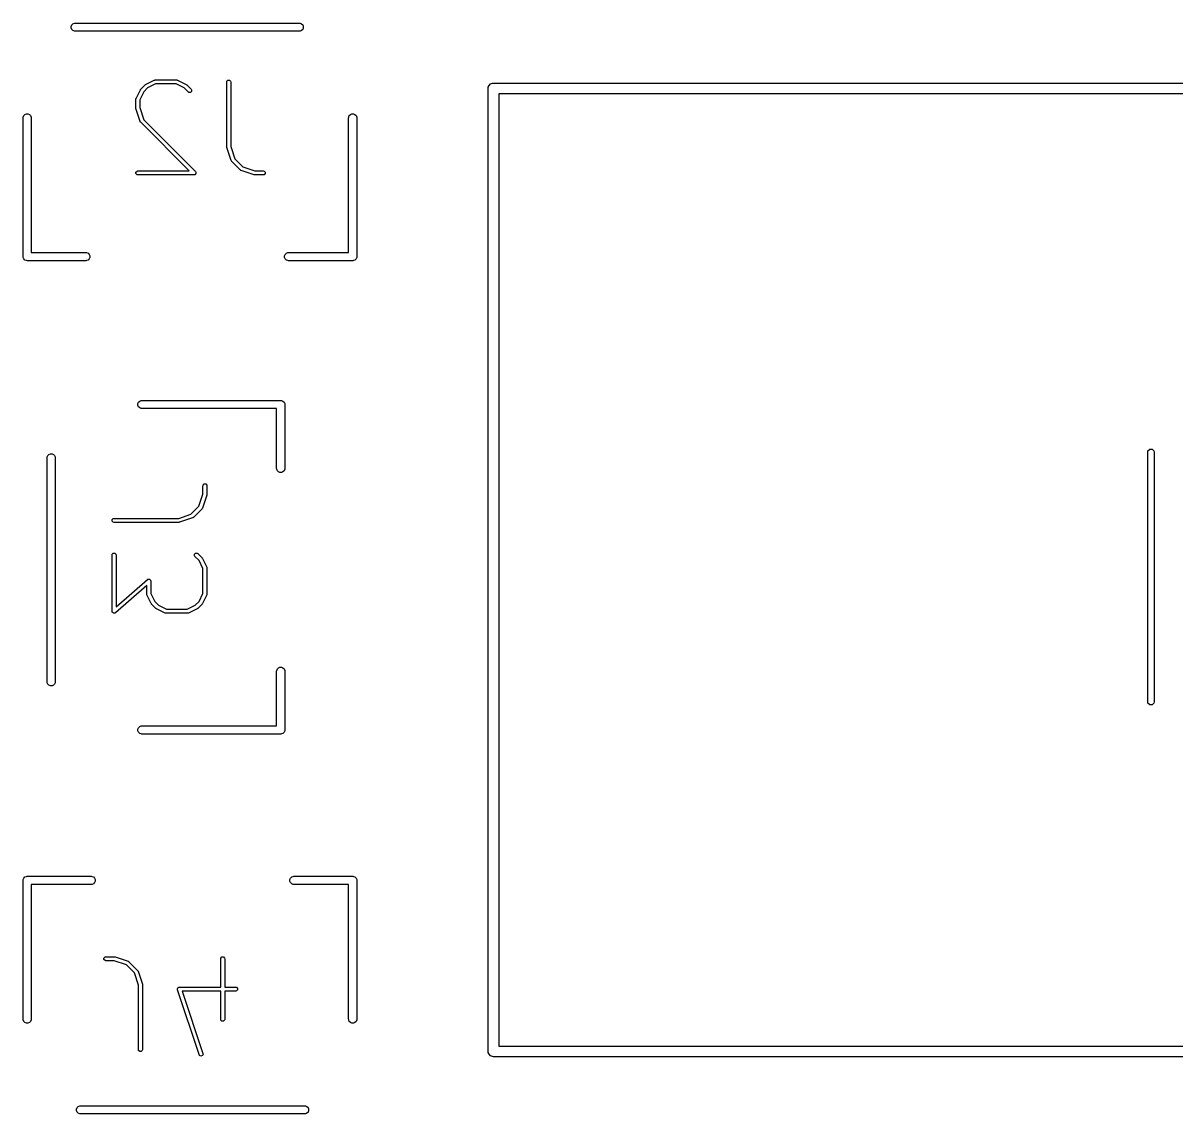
# Model space of a CAD drawing. Extents: x 164.3 to 207, y -96.9 to -76.4.
# Drawn here: x 164.32 to 185.94, y -96.87 to -76.43 of the extents above; entities that cross this region are included whole.
import ezdxf

# ---------------------------------------------------------------- set-up
doc = ezdxf.new("R2010")
doc.units = 0
doc.layers.add('BLACK', color=7, linetype='CONTINUOUS')

msp = doc.modelspace()

# ---------------------------------------------------------------- linework, layer by layer
at = {"layer": 'BLACK', "linetype": 'CONTINUOUS'}
for p, q in [((165.225264, -76.491134), (165.236642, -76.463666)), ((165.225264, -76.520866), (165.225264, -76.491134)), ((165.236642, -76.548334), (165.225264, -76.520866)), ((165.236642, -76.463666), (165.257666, -76.442642)), ((165.257666, -76.442642), (165.285134, -76.431264)), ((165.285134, -76.431264), (165.3, -76.4298)), ((165.3, -76.4298), (169.5, -76.4298)), ((169.5, -76.4298), (169.514866, -76.431264)), ((169.514866, -76.431264), (169.542334, -76.442642)), ((169.542334, -76.442642), (169.563358, -76.463666)), ((169.563358, -76.463666), (169.574736, -76.491134)), ((169.574736, -76.520866), (169.563358, -76.548334)), ((169.574736, -76.491134), (169.574736, -76.520866)), ((165.257666, -76.569358), (165.236642, -76.548334)), ((165.285134, -76.580736), (165.257666, -76.569358)), ((165.3, -76.5822), (165.285134, -76.580736)), ((169.5, -76.5822), (165.3, -76.5822)), ((169.514866, -76.580736), (169.5, -76.5822)), ((169.542334, -76.569358), (169.514866, -76.580736)), ((169.563358, -76.548334), (169.542334, -76.569358)), ((166.528286, -77.66899), (166.609392, -77.587884)), ((166.609392, -77.587884), (166.614372, -77.584555)), ((166.614372, -77.584555), (166.619109, -77.58088)), ((166.619109, -77.58088), (166.781322, -77.499774)), ((166.806869, -77.570605), (166.657977, -77.645051)), ((166.781322, -77.499774), (166.783127, -77.499279)), ((166.783127, -77.499279), (166.783734, -77.498673)), ((166.783734, -77.498673), (166.789612, -77.497503)), ((166.789612, -77.497503), (166.795392, -77.495921)), ((166.795392, -77.495921), (166.796205, -77.496192)), ((166.796205, -77.496192), (166.798042, -77.495827)), ((166.798042, -77.495827), (167.203571, -77.495827)), ((167.194744, -77.570605), (166.806869, -77.570605)), ((167.343634, -77.64505), (167.194744, -77.570605)), ((167.203571, -77.495827), (167.205407, -77.496192)), ((167.205407, -77.496192), (167.206222, -77.495921)), ((167.206222, -77.495921), (167.212004, -77.497504)), ((167.212004, -77.497504), (167.217879, -77.498673)), ((167.217879, -77.498673), (167.218485, -77.499279)), ((167.218485, -77.499279), (167.220292, -77.499774)), ((167.220292, -77.499774), (167.382503, -77.58088)), ((167.382503, -77.58088), (167.387239, -77.584555)), ((167.387239, -77.584555), (167.39222, -77.587884)), ((167.39222, -77.587884), (167.473326, -77.66899)), ((168.139452, -77.533216), (168.142298, -77.518908)), ((168.139452, -78.749803), (168.139452, -77.533216)), ((168.142298, -77.518908), (168.162533, -77.498673)), ((168.162533, -77.498673), (168.191149, -77.498673)), ((168.191149, -77.498673), (168.211384, -77.518908)), ((168.211384, -77.518908), (168.21423, -77.533216)), ((168.21423, -77.533216), (168.21423, -78.743737)), ((173.04109, -77.63345), (173.056022, -77.597402)), ((173.056022, -77.597402), (173.083612, -77.569812)), ((173.083612, -77.569812), (173.11966, -77.55488)), ((173.11966, -77.55488), (173.139169, -77.552959)), ((173.139169, -77.552959), (206.47755, -77.552959)), ((166.440177, -77.840919), (166.521282, -77.678707)), ((166.585453, -77.717574), (166.511008, -77.866466)), ((166.521282, -77.678707), (166.524958, -77.67397)), ((166.524958, -77.67397), (166.528286, -77.66899)), ((166.657977, -77.645051), (166.585453, -77.717574)), ((167.42045, -77.721866), (167.343634, -77.64505)), ((167.43258, -77.729971), (167.42045, -77.721866)), ((167.461196, -77.729971), (167.43258, -77.729971)), ((167.481431, -77.709736), (167.461196, -77.729971)), ((167.473326, -77.66899), (167.481431, -77.68112)), ((167.481431, -77.68112), (167.481431, -77.709736)), ((173.039169, -77.652959), (173.04109, -77.63345)), ((173.039169, -95.69786), (173.039169, -77.652959)), ((173.239169, -77.752959), (173.239169, -95.59786)), ((206.37755, -77.752959), (173.239169, -77.752959)), ((166.43623, -77.85764), (166.436595, -77.855803)), ((166.43623, -78.019851), (166.43623, -77.85764)), ((166.437399, -78.025731), (166.43623, -78.019851)), ((166.436324, -77.85499), (166.437907, -77.849208)), ((166.436595, -77.855803), (166.436324, -77.85499)), ((166.438149, -78.031674), (166.437399, -78.025731)), ((166.437907, -77.849208), (166.439076, -77.843332)), ((166.519254, -78.274992), (166.438149, -78.031674)), ((166.439076, -77.843332), (166.439682, -77.842725)), ((166.439682, -77.842725), (166.440177, -77.840919)), ((166.511008, -77.866466), (166.511008, -78.013785)), ((166.511008, -78.013785), (166.587403, -78.242972)), ((164.3238, -78.206), (164.325264, -78.191134)), ((164.3238, -80.806), (164.3238, -78.206)), ((164.325264, -78.191134), (164.336642, -78.163666)), ((164.336642, -78.163666), (164.357666, -78.142642)), ((164.357666, -78.142642), (164.385134, -78.131264)), ((164.385134, -78.131264), (164.414866, -78.131264)), ((164.414866, -78.131264), (164.442334, -78.142642)), ((164.442334, -78.142642), (164.463358, -78.163666)), ((164.463358, -78.163666), (164.474736, -78.191134)), ((164.474736, -78.191134), (164.4762, -78.206)), ((164.4762, -78.206), (164.4762, -80.7298)), ((166.587403, -78.242972), (167.554432, -79.21)), ((170.4238, -78.206), (170.425264, -78.191134)), ((170.4238, -80.7298), (170.4238, -78.206)), ((170.425264, -78.191134), (170.436642, -78.163666)), ((170.436642, -78.163666), (170.457666, -78.142642)), ((170.457666, -78.142642), (170.485134, -78.131264)), ((170.485134, -78.131264), (170.514866, -78.131264)), ((170.514866, -78.131264), (170.542334, -78.142642)), ((170.542334, -78.142642), (170.563358, -78.163666)), ((170.563358, -78.163666), (170.574736, -78.191134)), ((170.574736, -78.191134), (170.5762, -78.206)), ((170.5762, -78.206), (170.5762, -80.806)), ((166.520181, -78.276618), (166.519254, -78.274992)), ((166.520181, -78.277477), (166.520181, -78.276618)), ((166.523511, -78.282461), (166.520181, -78.277477)), ((166.526478, -78.287666), (166.523511, -78.282461)), ((166.527245, -78.288049), (166.526478, -78.287666)), ((166.528286, -78.289607), (166.527245, -78.288049)), ((167.437729, -79.199049), (166.528286, -78.289607)), ((168.140621, -78.755683), (168.139452, -78.749803)), ((168.141371, -78.761626), (168.140621, -78.755683)), ((168.222476, -79.004944), (168.141371, -78.761626)), ((168.21423, -78.743737), (168.290625, -78.972924)), ((168.223403, -79.00657), (168.222476, -79.004944)), ((168.223403, -79.007429), (168.223403, -79.00657)), ((168.226733, -79.012413), (168.223403, -79.007429)), ((168.2297, -79.017618), (168.226733, -79.012413)), ((168.230467, -79.018001), (168.2297, -79.017618)), ((168.231508, -79.019559), (168.230467, -79.018001)), ((168.39372, -79.181771), (168.231508, -79.019559)), ((168.290625, -78.972924), (168.440355, -79.122654)), ((168.440355, -79.122654), (168.669541, -79.199049)), ((166.439076, -79.22213), (166.459311, -79.201895)), ((166.439076, -79.250746), (166.439076, -79.22213)), ((166.459311, -79.270981), (166.439076, -79.250746)), ((166.459311, -79.201895), (166.473619, -79.199049)), ((166.473619, -79.273827), (166.459311, -79.270981)), ((166.473619, -79.199049), (167.437729, -79.199049)), ((167.527994, -79.273827), (166.473619, -79.273827)), ((167.542302, -79.270981), (167.527994, -79.273827)), ((167.562537, -79.250746), (167.542302, -79.270981)), ((167.554432, -79.21), (167.562537, -79.22213)), ((167.562537, -79.22213), (167.562537, -79.250746)), ((168.395277, -79.182811), (168.39372, -79.181771)), ((168.395661, -79.183579), (168.395277, -79.182811)), ((168.400861, -79.186543), (168.395661, -79.183579)), ((168.405849, -79.189876), (168.400861, -79.186543)), ((168.406709, -79.189876), (168.405849, -79.189876)), ((168.408335, -79.190803), (168.406709, -79.189876)), ((168.651651, -79.271908), (168.408335, -79.190803)), ((168.657595, -79.272657), (168.651651, -79.271908)), ((168.663475, -79.273827), (168.657595, -79.272657)), ((168.825687, -79.273827), (168.663475, -79.273827)), ((168.669541, -79.199049), (168.825687, -79.199049)), ((168.825687, -79.199049), (168.839995, -79.201895)), ((168.839995, -79.270981), (168.825687, -79.273827)), ((168.839995, -79.201895), (168.86023, -79.22213)), ((168.86023, -79.250746), (168.839995, -79.270981)), ((168.86023, -79.22213), (168.86023, -79.250746)), ((164.325264, -80.820866), (164.3238, -80.806)), ((164.336642, -80.848334), (164.325264, -80.820866)), ((164.357666, -80.869358), (164.336642, -80.848334)), ((164.4762, -80.7298), (165.5, -80.7298)), ((165.5, -80.7298), (165.514866, -80.731264)), ((165.514866, -80.731264), (165.542334, -80.742642)), ((165.542334, -80.742642), (165.563358, -80.763666)), ((165.563358, -80.848334), (165.542334, -80.869358)), ((165.563358, -80.763666), (165.574736, -80.791134)), ((165.574736, -80.820866), (165.563358, -80.848334)), ((165.574736, -80.791134), (165.574736, -80.820866)), ((169.225264, -80.791134), (169.236642, -80.763666)), ((169.225264, -80.820866), (169.225264, -80.791134)), ((169.236642, -80.848334), (169.225264, -80.820866)), ((169.236642, -80.763666), (169.257666, -80.742642)), ((169.257666, -80.869358), (169.236642, -80.848334)), ((169.257666, -80.742642), (169.285134, -80.731264)), ((169.285134, -80.731264), (169.3, -80.7298)), ((169.3, -80.7298), (170.4238, -80.7298)), ((170.563358, -80.848334), (170.542334, -80.869358)), ((170.574736, -80.820866), (170.563358, -80.848334)), ((170.5762, -80.806), (170.574736, -80.820866)), ((164.385134, -80.880736), (164.357666, -80.869358)), ((164.4, -80.8822), (164.385134, -80.880736)), ((165.5, -80.8822), (164.4, -80.8822)), ((165.514866, -80.880736), (165.5, -80.8822)), ((165.542334, -80.869358), (165.514866, -80.880736)), ((169.285134, -80.880736), (169.257666, -80.869358)), ((169.3, -80.8822), (169.285134, -80.880736)), ((170.5, -80.8822), (169.3, -80.8822)), ((170.514866, -80.880736), (170.5, -80.8822)), ((170.542334, -80.869358), (170.514866, -80.880736)), ((166.476956, -83.560544), (166.488334, -83.533076)), ((166.476956, -83.590276), (166.476956, -83.560544)), ((166.488334, -83.617744), (166.476956, -83.590276)), ((166.488334, -83.533076), (166.509358, -83.512052)), ((166.509358, -83.638768), (166.488334, -83.617744)), ((166.509358, -83.512052), (166.536826, -83.500674)), ((166.536826, -83.650146), (166.509358, -83.638768)), ((166.536826, -83.500674), (166.551692, -83.49921)), ((166.551692, -83.65161), (166.536826, -83.650146)), ((166.551692, -83.49921), (169.151692, -83.49921)), ((169.075492, -83.65161), (166.551692, -83.65161)), ((169.075492, -84.77541), (169.075492, -83.65161)), ((169.151692, -83.49921), (169.166558, -83.500674)), ((169.166558, -83.500674), (169.194026, -83.512052)), ((169.194026, -83.512052), (169.21505, -83.533076)), ((169.21505, -83.533076), (169.226428, -83.560544)), ((169.226428, -83.560544), (169.227892, -83.57541)), ((169.227892, -83.57541), (169.227892, -84.77541)), ((164.776956, -84.560544), (164.788334, -84.533076)), ((164.788334, -84.533076), (164.809358, -84.512052)), ((164.809358, -84.512052), (164.836826, -84.500674)), ((164.836826, -84.500674), (164.866558, -84.500674)), ((164.866558, -84.500674), (164.894026, -84.512052)), ((164.894026, -84.512052), (164.91505, -84.533076)), ((164.91505, -84.533076), (164.926428, -84.560544)), ((185.39755, -84.46786), (185.402117, -84.444899)), ((185.39755, -89.14786), (185.39755, -84.46786)), ((185.402117, -84.444899), (185.434589, -84.412427)), ((185.434589, -84.412427), (185.480511, -84.412427)), ((185.480511, -84.412427), (185.512983, -84.444899)), ((185.512983, -84.444899), (185.51755, -84.46786)), ((185.51755, -84.46786), (185.51755, -89.14786)), ((164.775492, -84.57541), (164.776956, -84.560544)), ((164.775492, -88.77541), (164.775492, -84.57541)), ((164.926428, -84.560544), (164.927892, -84.57541)), ((164.927892, -84.57541), (164.927892, -88.77541)), ((169.076956, -84.790276), (169.075492, -84.77541)), ((169.088334, -84.817744), (169.076956, -84.790276)), ((169.109358, -84.838768), (169.088334, -84.817744)), ((169.136826, -84.850146), (169.109358, -84.838768)), ((169.166558, -84.850146), (169.136826, -84.850146)), ((169.194026, -84.838768), (169.166558, -84.850146)), ((169.21505, -84.817744), (169.194026, -84.838768)), ((169.226428, -84.790276), (169.21505, -84.817744)), ((169.227892, -84.77541), (169.226428, -84.790276)), ((167.694741, -85.099722), (167.697587, -85.085414)), ((167.694741, -85.255868), (167.694741, -85.099722)), ((167.697587, -85.085414), (167.717822, -85.065179)), ((167.717822, -85.065179), (167.746438, -85.065179)), ((167.746438, -85.065179), (167.766673, -85.085414)), ((167.766673, -85.085414), (167.769519, -85.099722)), ((167.769519, -85.099722), (167.769519, -85.261934)), ((167.618346, -85.485053), (167.694741, -85.255868)), ((167.7676, -85.273758), (167.686495, -85.517074)), ((167.768349, -85.267813), (167.7676, -85.273758)), ((167.769519, -85.261934), (167.768349, -85.267813)), ((167.468616, -85.634783), (167.618346, -85.485053)), ((167.677463, -85.531689), (167.515251, -85.693901)), ((167.678503, -85.530131), (167.677463, -85.531689)), ((167.679271, -85.529748), (167.678503, -85.530131)), ((167.682235, -85.524547), (167.679271, -85.529748)), ((167.685568, -85.51956), (167.682235, -85.524547)), ((167.686495, -85.517074), (167.685568, -85.5187)), ((167.685568, -85.5187), (167.685568, -85.51956)), ((165.994365, -85.73426), (166.0146, -85.714025)), ((165.994365, -85.762876), (165.994365, -85.73426)), ((166.0146, -85.783111), (165.994365, -85.762876)), ((166.0146, -85.714025), (166.028908, -85.711179)), ((166.028908, -85.785957), (166.0146, -85.783111)), ((166.028908, -85.711179), (167.239429, -85.711179)), ((167.245495, -85.785957), (166.028908, -85.785957)), ((167.239429, -85.711179), (167.468616, -85.634783)), ((167.251375, -85.784787), (167.245495, -85.785957)), ((167.257318, -85.784038), (167.251375, -85.784787)), ((167.500636, -85.702933), (167.257318, -85.784038)), ((167.502262, -85.702006), (167.500636, -85.702933)), ((167.503121, -85.702006), (167.502262, -85.702006)), ((167.508105, -85.698675), (167.503121, -85.702006)), ((167.51331, -85.695709), (167.508105, -85.698675)), ((167.513693, -85.694941), (167.51331, -85.695709)), ((167.515251, -85.693901), (167.513693, -85.694941)), ((165.991519, -86.397415), (165.994365, -86.383107)), ((165.991519, -87.45179), (165.991519, -86.397415)), ((165.994365, -86.383107), (166.0146, -86.362872)), ((166.0146, -86.362872), (166.043216, -86.362872)), ((166.043216, -86.362872), (166.063451, -86.383107)), ((166.063451, -86.383107), (166.066297, -86.397415)), ((166.066297, -86.397415), (166.066297, -87.369393)), ((167.535376, -86.383107), (167.555611, -86.362872)), ((167.535376, -86.411723), (167.535376, -86.383107)), ((167.543481, -86.423853), (167.535376, -86.411723)), ((167.620295, -86.500667), (167.543481, -86.423853)), ((167.555611, -86.362872), (167.584227, -86.362872)), ((167.584227, -86.362872), (167.596357, -86.370977)), ((167.596357, -86.370977), (167.677463, -86.452083)), ((167.677463, -86.452083), (167.680788, -86.45706)), ((167.680788, -86.45706), (167.684467, -86.4618)), ((167.684467, -86.4618), (167.765572, -86.624011)), ((167.694741, -86.649558), (167.620295, -86.500667)), ((167.694741, -87.11854), (167.694741, -86.649558)), ((167.765572, -86.624011), (167.766066, -86.625817)), ((167.766066, -86.625817), (167.766673, -86.626424)), ((167.766673, -86.626424), (167.767841, -86.632298)), ((167.767841, -86.632298), (167.769425, -86.638081)), ((167.769425, -86.638081), (167.769153, -86.638895)), ((167.769153, -86.638895), (167.769519, -86.640732)), ((167.769519, -86.640732), (167.769519, -87.127367)), ((166.066297, -87.369393), (166.653135, -86.855912)), ((166.653135, -86.855912), (166.662346, -86.850607)), ((166.662346, -86.850607), (166.663447, -86.849507)), ((166.663447, -86.849507), (166.664258, -86.849507)), ((166.664258, -86.849507), (166.665777, -86.848632)), ((166.665777, -86.848632), (166.678906, -86.849507)), ((166.678906, -86.849507), (166.692063, -86.849507)), ((166.692063, -86.849507), (166.693002, -86.850446)), ((166.693002, -86.850446), (166.69433, -86.850535)), ((166.69433, -86.850535), (166.703003, -86.860447)), ((166.703003, -86.860447), (166.712298, -86.869742)), ((166.712298, -86.869742), (166.712639, -86.87146)), ((166.712639, -86.87146), (166.713174, -86.872071)), ((166.713174, -86.872071), (166.71307, -86.873625)), ((166.71307, -86.873625), (166.715144, -86.88405)), ((166.715144, -86.88405), (166.715144, -87.11854)), ((166.640366, -86.966446), (166.053529, -87.479928)), ((166.640366, -87.127367), (166.640366, -86.966446)), ((166.640731, -87.129203), (166.640366, -87.127367)), ((166.64046, -87.130018), (166.640731, -87.129203)), ((166.642043, -87.1358), (166.64046, -87.130018)), ((166.715144, -87.11854), (166.789589, -87.267431)), ((167.620295, -87.267432), (167.694741, -87.11854)), ((167.769425, -87.130018), (167.767841, -87.1358)), ((167.769519, -87.127367), (167.769153, -87.129203)), ((167.769153, -87.129203), (167.769425, -87.130018)), ((166.643212, -87.141675), (166.642043, -87.1358)), ((166.643818, -87.142281), (166.643212, -87.141675)), ((166.644313, -87.144088), (166.643818, -87.142281)), ((166.725419, -87.3063), (166.644313, -87.144088)), ((166.729094, -87.311036), (166.725419, -87.3063)), ((166.732423, -87.316017), (166.729094, -87.311036)), ((166.813527, -87.397123), (166.732423, -87.316017)), ((166.789589, -87.267431), (166.862113, -87.339955)), ((166.862113, -87.339955), (167.011005, -87.414401)), ((167.39888, -87.414401), (167.547772, -87.339955)), ((167.547772, -87.339955), (167.620295, -87.267432)), ((167.677463, -87.316017), (167.596357, -87.397123)), ((167.68079, -87.311036), (167.677463, -87.316017)), ((167.684467, -87.3063), (167.68079, -87.311036)), ((167.765572, -87.144088), (167.684467, -87.3063)), ((167.766066, -87.142281), (167.765572, -87.144088)), ((167.766673, -87.141675), (167.766066, -87.142281)), ((167.767841, -87.1358), (167.766673, -87.141675)), ((165.993593, -87.462218), (165.991519, -87.45179)), ((165.99349, -87.463769), (165.993593, -87.462218)), ((165.994022, -87.464378), (165.99349, -87.463769)), ((165.994365, -87.466098), (165.994022, -87.464378)), ((166.003668, -87.475401), (165.994365, -87.466098)), ((166.012334, -87.485305), (166.003668, -87.475401)), ((166.01366, -87.485393), (166.012334, -87.485305)), ((166.0146, -87.486333), (166.01366, -87.485393)), ((166.027758, -87.486333), (166.0146, -87.486333)), ((166.040887, -87.487208), (166.027758, -87.486333)), ((166.042406, -87.486333), (166.040887, -87.487208)), ((166.043216, -87.486333), (166.042406, -87.486333)), ((166.044315, -87.485233), (166.043216, -87.486333)), ((166.053529, -87.479928), (166.044315, -87.485233)), ((166.81851, -87.400452), (166.813527, -87.397123)), ((166.823245, -87.404127), (166.81851, -87.400452)), ((166.985457, -87.485232), (166.823245, -87.404127)), ((166.987263, -87.485726), (166.985457, -87.485232)), ((166.98787, -87.486333), (166.987263, -87.485726)), ((166.993744, -87.487501), (166.98787, -87.486333)), ((166.999527, -87.489085), (166.993744, -87.487501)), ((167.000341, -87.488813), (166.999527, -87.489085)), ((167.002178, -87.489179), (167.000341, -87.488813)), ((167.407707, -87.489179), (167.002178, -87.489179)), ((167.011005, -87.414401), (167.39888, -87.414401)), ((167.409543, -87.488813), (167.407707, -87.489179)), ((167.410357, -87.489085), (167.409543, -87.488813)), ((167.416138, -87.487501), (167.410357, -87.489085)), ((167.422015, -87.486333), (167.416138, -87.487501)), ((167.422621, -87.485726), (167.422015, -87.486333)), ((167.424428, -87.485232), (167.422621, -87.485726)), ((167.58664, -87.404127), (167.424428, -87.485232)), ((167.591376, -87.40045), (167.58664, -87.404127)), ((167.596357, -87.397123), (167.591376, -87.40045)), ((169.075492, -88.57541), (169.076956, -88.560544)), ((169.075492, -89.59921), (169.075492, -88.57541)), ((169.076956, -88.560544), (169.088334, -88.533076)), ((169.088334, -88.533076), (169.109358, -88.512052)), ((169.109358, -88.512052), (169.136826, -88.500674)), ((169.136826, -88.500674), (169.166558, -88.500674)), ((169.166558, -88.500674), (169.194026, -88.512052)), ((169.194026, -88.512052), (169.21505, -88.533076)), ((169.21505, -88.533076), (169.226428, -88.560544)), ((169.226428, -88.560544), (169.227892, -88.57541)), ((169.227892, -88.57541), (169.227892, -89.67541)), ((164.776956, -88.790276), (164.775492, -88.77541)), ((164.788334, -88.817744), (164.776956, -88.790276)), ((164.809358, -88.838768), (164.788334, -88.817744)), ((164.836826, -88.850146), (164.809358, -88.838768)), ((164.866558, -88.850146), (164.836826, -88.850146)), ((164.894026, -88.838768), (164.866558, -88.850146)), ((164.91505, -88.817744), (164.894026, -88.838768)), ((164.926428, -88.790276), (164.91505, -88.817744)), ((164.927892, -88.77541), (164.926428, -88.790276)), ((185.402117, -89.170821), (185.39755, -89.14786)), ((185.434589, -89.203293), (185.402117, -89.170821)), ((185.480511, -89.203293), (185.434589, -89.203293)), ((185.512983, -89.170821), (185.480511, -89.203293)), ((185.51755, -89.14786), (185.512983, -89.170821)), ((166.476956, -89.660544), (166.488334, -89.633076)), ((166.476956, -89.690276), (166.476956, -89.660544)), ((166.488334, -89.717744), (166.476956, -89.690276)), ((166.488334, -89.633076), (166.509358, -89.612052)), ((166.509358, -89.738768), (166.488334, -89.717744)), ((166.509358, -89.612052), (166.536826, -89.600674)), ((166.536826, -89.600674), (166.551692, -89.59921)), ((166.551692, -89.59921), (169.075492, -89.59921)), ((169.21505, -89.717744), (169.194026, -89.738768)), ((169.226428, -89.690276), (169.21505, -89.717744)), ((169.227892, -89.67541), (169.226428, -89.690276)), ((166.536826, -89.750146), (166.509358, -89.738768)), ((166.551692, -89.75161), (166.536826, -89.750146)), ((169.151692, -89.75161), (166.551692, -89.75161)), ((169.166558, -89.750146), (169.151692, -89.75161)), ((169.194026, -89.738768), (169.166558, -89.750146)), ((164.3238, -92.494), (164.325264, -92.479134)), ((164.3238, -95.094), (164.3238, -92.494)), ((164.325264, -92.479134), (164.336642, -92.451666)), ((164.336642, -92.451666), (164.357666, -92.430642)), ((164.357666, -92.430642), (164.385134, -92.419264)), ((164.385134, -92.419264), (164.4, -92.4178)), ((164.4, -92.4178), (165.6, -92.4178)), ((165.6, -92.4178), (165.614866, -92.419264)), ((165.614866, -92.419264), (165.642334, -92.430642)), ((165.642334, -92.430642), (165.663358, -92.451666)), ((165.663358, -92.536334), (165.642334, -92.557358)), ((165.663358, -92.451666), (165.674736, -92.479134)), ((165.674736, -92.508866), (165.663358, -92.536334)), ((165.674736, -92.479134), (165.674736, -92.508866)), ((169.325264, -92.479134), (169.336642, -92.451666)), ((169.325264, -92.508866), (169.325264, -92.479134)), ((169.336642, -92.536334), (169.325264, -92.508866)), ((169.336642, -92.451666), (169.357666, -92.430642)), ((169.357666, -92.557358), (169.336642, -92.536334)), ((169.357666, -92.430642), (169.385134, -92.419264)), ((169.385134, -92.419264), (169.4, -92.4178)), ((169.4, -92.4178), (170.5, -92.4178)), ((170.5, -92.4178), (170.514866, -92.419264)), ((170.514866, -92.419264), (170.542334, -92.430642)), ((170.542334, -92.430642), (170.563358, -92.451666)), ((170.563358, -92.451666), (170.574736, -92.479134)), ((170.574736, -92.479134), (170.5762, -92.494)), ((170.5762, -92.494), (170.5762, -95.094)), ((165.6, -92.5702), (164.4762, -92.5702)), ((164.4762, -92.5702), (164.4762, -95.094)), ((165.614866, -92.568736), (165.6, -92.5702)), ((165.642334, -92.557358), (165.614866, -92.568736)), ((169.385134, -92.568736), (169.357666, -92.557358)), ((169.4, -92.5702), (169.385134, -92.568736)), ((170.4238, -92.5702), (169.4, -92.5702)), ((170.4238, -95.094), (170.4238, -92.5702)), ((165.839769, -93.949253), (165.860004, -93.929018)), ((165.839769, -93.977869), (165.839769, -93.949253)), ((165.860004, -93.998104), (165.839769, -93.977869)), ((165.860004, -93.929018), (165.874312, -93.926172)), ((165.874312, -94.00095), (165.860004, -93.998104)), ((165.874312, -93.926172), (166.036524, -93.926172)), ((166.030458, -94.00095), (165.874312, -94.00095)), ((166.259643, -94.077345), (166.030458, -94.00095)), ((166.036524, -93.926172), (166.042404, -93.927341)), ((166.042404, -93.927341), (166.048347, -93.928091)), ((166.048347, -93.928091), (166.291665, -94.009197)), ((166.291665, -94.009197), (166.293291, -94.010124)), ((166.293291, -94.010124), (166.294149, -94.010124)), ((166.294149, -94.010124), (166.29913, -94.013452)), ((166.29913, -94.013452), (166.304338, -94.016421)), ((166.304338, -94.016421), (166.304721, -94.017188)), ((166.304721, -94.017188), (166.306279, -94.018229)), ((166.306279, -94.018229), (166.468491, -94.18044)), ((168.02678, -93.963561), (168.029626, -93.949253)), ((168.02678, -94.493912), (168.02678, -93.963561)), ((168.029626, -93.949253), (168.049861, -93.929018)), ((168.049861, -93.929018), (168.078477, -93.929018)), ((168.078477, -93.929018), (168.098712, -93.949253)), ((168.098712, -93.949253), (168.101558, -93.963561)), ((168.101558, -93.963561), (168.101558, -94.493912)), ((166.409374, -94.227075), (166.259643, -94.077345)), ((166.485769, -94.456261), (166.409374, -94.227075)), ((166.468491, -94.18044), (166.469531, -94.181997)), ((166.469531, -94.181997), (166.470299, -94.182381)), ((166.470299, -94.182381), (166.473265, -94.187585)), ((166.473265, -94.187585), (166.476596, -94.19257)), ((166.476596, -94.19257), (166.476596, -94.193428)), ((166.476596, -94.193428), (166.477523, -94.195055)), ((166.477523, -94.195055), (166.558628, -94.438372)), ((166.485769, -95.666783), (166.485769, -94.456261)), ((166.558628, -94.438372), (166.559377, -94.444316)), ((166.559377, -94.444316), (166.560547, -94.450196)), ((166.560547, -94.450196), (166.560547, -95.666783)), ((167.215816, -94.528651), (167.218568, -94.523147)), ((167.217641, -94.543124), (167.215816, -94.528651)), ((167.62317, -95.759712), (167.217641, -94.543124)), ((167.218568, -94.516993), (167.224722, -94.510839)), ((167.218568, -94.523147), (167.218568, -94.516993)), ((167.224722, -94.510839), (167.228614, -94.503055)), ((167.228614, -94.503055), (167.234452, -94.501109)), ((167.234452, -94.501109), (167.238803, -94.496758)), ((167.238803, -94.496758), (167.253111, -94.493912)), ((167.253111, -94.493912), (168.02678, -94.493912)), ((168.02678, -94.56869), (167.304985, -94.56869)), ((167.304985, -94.56869), (167.69411, -95.736065)), ((168.02678, -95.099042), (168.02678, -94.56869)), ((168.101558, -94.493912), (168.307486, -94.493912)), ((168.307486, -94.56869), (168.101558, -94.56869)), ((168.101558, -94.56869), (168.101558, -95.099042)), ((168.307486, -94.493912), (168.321794, -94.496758)), ((168.321794, -94.565844), (168.307486, -94.56869)), ((168.321794, -94.496758), (168.342029, -94.516993)), ((168.342029, -94.545609), (168.321794, -94.565844)), ((168.342029, -94.516993), (168.342029, -94.545609)), ((164.325264, -95.108866), (164.3238, -95.094)), ((164.336642, -95.136334), (164.325264, -95.108866)), ((164.474736, -95.108866), (164.463358, -95.136334)), ((164.4762, -95.094), (164.474736, -95.108866)), ((168.029626, -95.11335), (168.02678, -95.099042)), ((168.049861, -95.133585), (168.029626, -95.11335)), ((168.098712, -95.11335), (168.078477, -95.133585)), ((168.101558, -95.099042), (168.098712, -95.11335)), ((170.425264, -95.108866), (170.4238, -95.094)), ((170.436642, -95.136334), (170.425264, -95.108866)), ((170.574736, -95.108866), (170.563358, -95.136334)), ((170.5762, -95.094), (170.574736, -95.108866)), ((164.357666, -95.157358), (164.336642, -95.136334)), ((164.385134, -95.168736), (164.357666, -95.157358)), ((164.414866, -95.168736), (164.385134, -95.168736)), ((164.442334, -95.157358), (164.414866, -95.168736)), ((164.463358, -95.136334), (164.442334, -95.157358)), ((168.078477, -95.133585), (168.049861, -95.133585)), ((170.457666, -95.157358), (170.436642, -95.136334)), ((170.485134, -95.168736), (170.457666, -95.157358)), ((170.514866, -95.168736), (170.485134, -95.168736)), ((170.542334, -95.157358), (170.514866, -95.168736)), ((170.563358, -95.136334), (170.542334, -95.157358)), ((166.488615, -95.681091), (166.485769, -95.666783)), ((166.50885, -95.701326), (166.488615, -95.681091)), ((166.537466, -95.701326), (166.50885, -95.701326)), ((166.557701, -95.681091), (166.537466, -95.701326)), ((166.560547, -95.666783), (166.557701, -95.681091)), ((167.630394, -95.772386), (167.62317, -95.759712)), ((167.65599, -95.785184), (167.630394, -95.772386)), ((167.683137, -95.776135), (167.65599, -95.785184)), ((167.695935, -95.750539), (167.683137, -95.776135)), ((167.69411, -95.736065), (167.695935, -95.750539)), ((173.04109, -95.717369), (173.039169, -95.69786)), ((173.056022, -95.753417), (173.04109, -95.717369)), ((173.083612, -95.781007), (173.056022, -95.753417)), ((173.239169, -95.59786), (206.37755, -95.59786)), ((173.11966, -95.795939), (173.083612, -95.781007)), ((173.139169, -95.79786), (173.11966, -95.795939)), ((206.47755, -95.79786), (173.139169, -95.79786)), ((165.325264, -96.779134), (165.336642, -96.751666)), ((165.325264, -96.808866), (165.325264, -96.779134)), ((165.336642, -96.836334), (165.325264, -96.808866)), ((165.336642, -96.751666), (165.357666, -96.730642)), ((165.357666, -96.857358), (165.336642, -96.836334)), ((165.357666, -96.730642), (165.385134, -96.719264)), ((165.385134, -96.868736), (165.357666, -96.857358)), ((165.385134, -96.719264), (165.4, -96.7178)), ((165.4, -96.7178), (169.6, -96.7178)), ((169.6, -96.7178), (169.614866, -96.719264)), ((169.614866, -96.719264), (169.642334, -96.730642)), ((169.642334, -96.857358), (169.614866, -96.868736)), ((169.642334, -96.730642), (169.663358, -96.751666)), ((169.663358, -96.836334), (169.642334, -96.857358)), ((169.663358, -96.751666), (169.674736, -96.779134)), ((169.674736, -96.808866), (169.663358, -96.836334)), ((169.674736, -96.779134), (169.674736, -96.808866)), ((165.4, -96.8702), (165.385134, -96.868736)), ((169.6, -96.8702), (165.4, -96.8702)), ((169.614866, -96.868736), (169.6, -96.8702))]:
    msp.add_line(p, q, dxfattribs=at)

doc.saveas('drawing.dxf')
